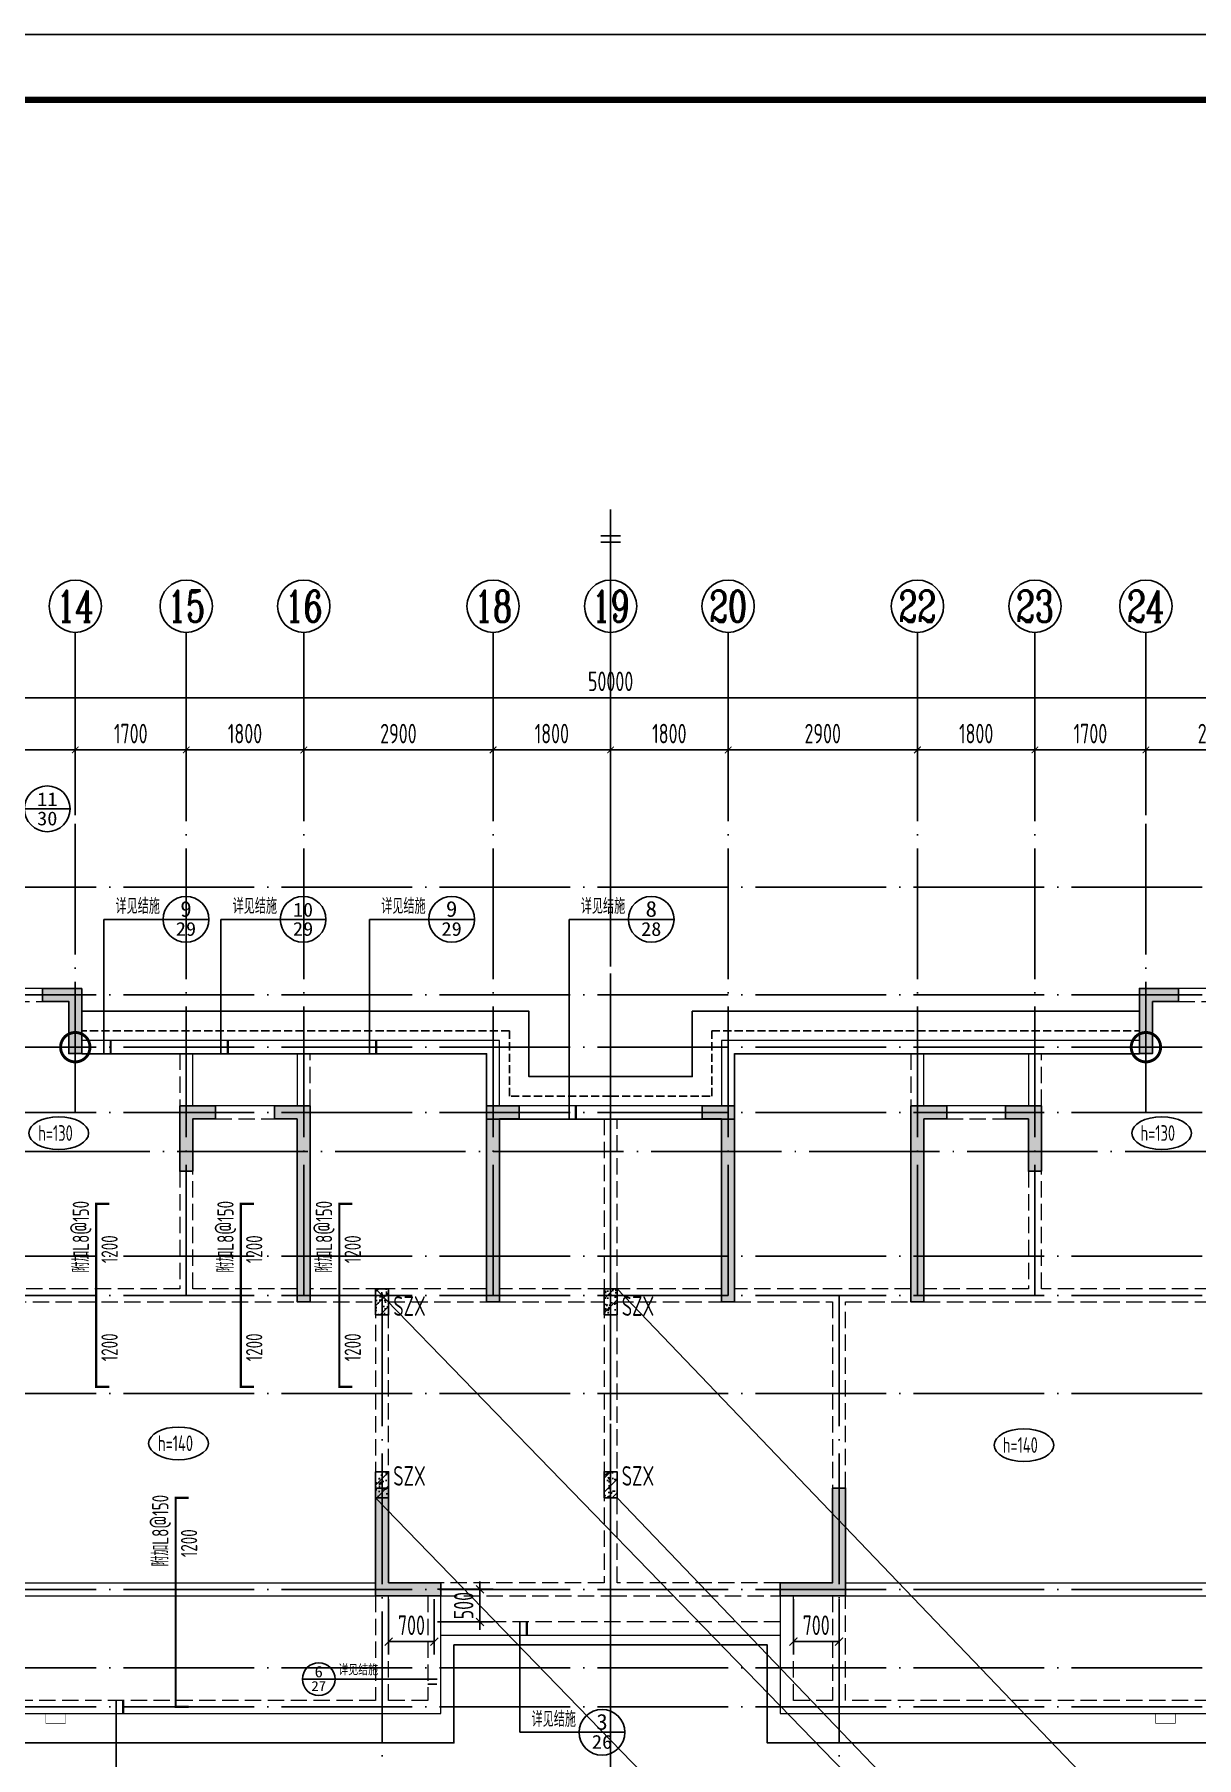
# Model space of a CAD drawing. Extents: x -461650 to 361314, y 245336 to 769729.
# Drawn here: x 4859 to 22660, y 364499 to 390877 of the extents above; entities that cross this region are included whole.
import ezdxf
from ezdxf.enums import TextEntityAlignment as Align

# ---------------------------------------------------------------- set-up
doc = ezdxf.new("R2010")
doc.units = 0
doc.header["$LTSCALE"] = 1000
for name, pattern in [('#P_--_20B1_001_t3$0$DASH', [0.35, 0.25, -0.1]), ('CENTER', [8, 5, -1, 1, -1]), ('D3轴线点划线', [18.5, 12, -3, 0.5, -3]), ('DASH', [0.35, 0.25, -0.1]), ('DOTE', [2.42, 2, -0.2, 0.02, -0.2])]:
    doc.linetypes.add(name, pattern=pattern)
doc.layers.get('0').update_dxf_attribs({"linetype": 'CONTINUOUS'})
doc.layers.get('DEFPOINTS').update_dxf_attribs({"linetype": 'CONTINUOUS'})
doc.layers.add('+公共字体', color=7, linetype='CONTINUOUS', lineweight=20)
for name, color, linetype in [('-TK', 7, 'CONTINUOUS'), ('A-AXIS', 1, 'CONTINUOUS'), ('A-DOTE', 10, 'DOTE'), ('AXIS_NUM', 7, 'CONTINUOUS'), ('C-DOTE', 8, 'D3轴线点划线'), ('DIM_IDEN', 67, 'CONTINUOUS'), ('HATCH', 8, 'CONTINUOUS'), ('PUB_TEXT', 2, 'CONTINUOUS'), ('ROOF', 183, 'CONTINUOUS'), ('S-B板标注', 3, 'CONTINUOUS'), ('S-B板配筋', 6, 'CONTINUOUS'), ('S-B板配筋号', 7, 'CONTINUOUS'), ('S-C承台编号', 6, 'CONTINUOUS'), ('S-L主梁线', 4, 'DASH'), ('S-Q墙填充', 252, 'CONTINUOUS'), ('S-Q墙实线', 6, 'CONTINUOUS'), ('S-Q墙标注', 3, 'CONTINUOUS'), ('S-Y一般标注', 3, 'CONTINUOUS'), ('S-Z柱实线', 6, 'CONTINUOUS'), ('S-Z柱编号', 6, 'CONTINUOUS'), ('THIN', 7, 'CONTINUOUS'), ('看线', 251, 'CONTINUOUS')]:
    doc.layers.add(name, color=color, linetype=linetype)
doc.styles.add('_TCH_AXIS', font='COMPLEX', dxfattribs={"bigfont": 'GBCBIG'})
doc.styles.add('_TCH_LABEL', font='simhei.ttf')
doc.styles.add('TSSD_Axis', font='complex.shx', dxfattribs={"width": 0.7, "bigfont": 'hztxt.shx'})
doc.styles.add('TSSD_DIMENSION', font='Tssdeng.shx', dxfattribs={"width": 0.7, "bigfont": 'tssdchn.shx'})
doc.styles.add('TSSD_REIN', font='tssdeng.shx', dxfattribs={"width": 0.7, "height": 300, "bigfont": 'tssdchn.shx'})
doc.styles.add('结构文字', font='zstxt.shx', dxfattribs={"width": 0.7, "bigfont": 'zshz.shx'})
doc.dimstyles.new('STRUCK', dxfattribs={"dimtxt": 400, "dimasz": 121, "dimexe": 200, "dimexo": 150, "dimgap": 115, "dimtad": 1, "dimdec": 0, "dimdsep": 46, "dimtxsty": '结构文字', "dimblk": 'ARCHTICK', "dimcen": 400, "dimclrd": 3, "dimclre": 3, "dimclrt": 7, "dimadec": 0, "dimazin": 0, "dimtfac": 1, "dimtdec": 0, "dimtix": 1, "dimtmove": 2, "dimatfit": 3, "dimldrblk": '_DIMX', "dimfxl": 0, "dimtolj": 1, "dimtzin": 0, "dimarcsym": 0})
doc.dimstyles.new('TSSD_100_100', dxfattribs={"dimtxt": 300, "dimasz": 100, "dimexe": 100, "dimexo": 250, "dimgap": 100, "dimtad": 1, "dimdec": 0, "dimzin": 0, "dimdsep": 46, "dimtxsty": 'TSSD_DIMENSION', "dimblk": 'ARCHTICK', "dimcen": 0, "dimdle": 100, "dimclrt": 7, "dimadec": 0, "dimazin": 0, "dimtfac": 1, "dimtdec": 0, "dimtix": 1, "dimtmove": 2, "dimatfit": 3, "dimldrblk": 'ARCHTICK', "dimfxl": 0, "dimtolj": 1, "dimtzin": 0, "dimarcsym": 0})
pattern_1 = [(50, (128918.47, 369544.94), (215.17805, -18.82564), [22.5, -247.5]), (355, (128918.47, 369544.94), (-41.6254, 225.65764), [18, -198]), (100.4514, (128936.4, 369543.38), (173.5528, 206.83186), [19.12206, -210.34263]), (46.1842, (128918.47, 369604.94), (320.1723, -49.6557), [33.75, -371.25]), (96.6356, (128945.15, 369600.8), (280.3988, 292.2354), [28.6831, -315.5139]), (351.1842, (128918.47, 369604.94), (280.3986, 292.2356), [27, -297]), (21, (128948.47, 369589.94), (179.07212, -120.78567), [22.5, -247.5]), (326, (128948.47, 369589.94), (72.9946, 217.545), [18, -198]), (71.4514, (128963.4, 369579.88), (252.0668, 96.75915), [19.12206, -210.34263]), (37.5, (128918.47, 369544.944), (3.647957, 99.868156), [0, -195.6, 0, -201, 0, -198.75]), (7.5, (128918.47, 369544.94), (78.92086, 118.32351), [0, -114.6, 0, -191.1, 0, -75.75]), (327.5, (128851.57, 369544.944), (160.14673, -6.76646), [0, -75, 0, -234, 0, -310.5]), (317.5, (128821.57, 369544.94), (174.95585, 30.0315), [0, -97.5, 0, -155.4, 0, -220.5]), (45, (128918.47, 369544.94), (-106.06602, 106.06602), [])]
pattern_2 = [(50, (128918.47, 369344.94), (215.17805, -18.82564), [22.5, -247.5]), (355, (128918.47, 369344.94), (-41.6254, 225.65764), [18, -198]), (100.4514, (128936.4, 369343.38), (173.5528, 206.83186), [19.12206, -210.34263]), (46.1842, (128918.47, 369404.94), (320.1723, -49.6557), [33.75, -371.25]), (96.6356, (128945.15, 369400.8), (280.3988, 292.2354), [28.6831, -315.5139]), (351.1842, (128918.47, 369404.94), (280.3986, 292.2356), [27, -297]), (21, (128948.47, 369389.94), (179.07212, -120.78567), [22.5, -247.5]), (326, (128948.47, 369389.94), (72.9946, 217.545), [18, -198]), (71.4514, (128963.4, 369379.88), (252.0668, 96.75915), [19.12206, -210.34263]), (37.5, (128918.47, 369344.944), (3.647957, 99.868156), [0, -195.6, 0, -201, 0, -198.75]), (7.5, (128918.47, 369344.94), (78.92086, 118.32351), [0, -114.6, 0, -191.1, 0, -75.75]), (327.5, (128851.57, 369344.944), (160.14673, -6.76646), [0, -75, 0, -234, 0, -310.5]), (317.5, (128821.57, 369344.94), (174.95585, 30.0315), [0, -97.5, 0, -155.4, 0, -220.5]), (45, (128918.47, 369344.94), (-106.06602, 106.06602), [])]

# ---------------------------------------------------------------- blocks, each defined once
blk = doc.blocks.new('A1')
blk.add_lwpolyline([(0, 59400), (0, 0), (84100, 0), (84100, 59400)], close=True)
at = {"const_width": 100}
blk.add_lwpolyline([(2500, 58400), (2500, 1000), (83100, 1000), (83100, 58400)], close=True, dxfattribs=at)
blk = doc.blocks.new('ts_axno')
at = {"color": 0, "linetype": 'ByBlock', "lineweight": -2}
blk.add_circle((0, 0), 0.5, dxfattribs=at)
at = {"color": 0, "linetype": 'ByBlock', "lineweight": -2, "style": 'TSSD_Axis', "width": 0.7}
blk.add_attdef('A', text='', height=0.6, dxfattribs=at).set_placement((0, 0), align=Align.MIDDLE_CENTER)
blk = doc.blocks.new('_ArchTick')
at = {"color": 0, "linetype": 'ByBlock', "const_width": 0.15}
blk.add_lwpolyline([(-0.5, -0.5), (0.5, 0.5)], dxfattribs=at)
blk = doc.blocks.new('*D296')
at = {"layer": 'DEFPOINTS', "color": 0}
for p in [(23100, 19250), (21400, 18250), (23100, 18250)]:
    blk.add_point(p, dxfattribs=at)
at = {"layer": 'S-Y一般标注', "color": 0, "lineweight": -2}
for p, q in [((21400, 18500), (21400, 19350)), ((23100, 18500), (23100, 19350)), ((21300, 19250), (23200, 19250))]:
    blk.add_line(p, q, dxfattribs=at)
at = {"layer": 'S-Y一般标注', "color": 0, "lineweight": -2, "xscale": 100, "yscale": 100, "zscale": 100, "rotation": 180}
blk.add_blockref('_ArchTick', (21400, 19250), dxfattribs=at)
at = {"layer": 'S-Y一般标注', "color": 0, "lineweight": -2, "xscale": 100, "yscale": 100, "zscale": 100}
blk.add_blockref('_ArchTick', (23100, 19250), dxfattribs=at)
at = {"layer": 'S-Y一般标注', "color": 7, "insert": (22250, 19500), "char_height": 300, "attachment_point": 5, "style": 'TSSD_DIMENSION'}
blk.add_mtext('\\A1;1700', dxfattribs=at)
blk = doc.blocks.new('*D297')
at = {"layer": 'DEFPOINTS', "color": 0}
for p in [(24900, 19250), (23100, 18250), (24900, 18250)]:
    blk.add_point(p, dxfattribs=at)
at = {"layer": 'S-Y一般标注', "color": 0, "lineweight": -2}
for p, q in [((23100, 18500), (23100, 19350)), ((24900, 18500), (24900, 19350)), ((23000, 19250), (25000, 19250))]:
    blk.add_line(p, q, dxfattribs=at)
at = {"layer": 'S-Y一般标注', "color": 0, "lineweight": -2, "xscale": 100, "yscale": 100, "zscale": 100, "rotation": 180}
blk.add_blockref('_ArchTick', (23100, 19250), dxfattribs=at)
at = {"layer": 'S-Y一般标注', "color": 0, "lineweight": -2, "xscale": 100, "yscale": 100, "zscale": 100}
blk.add_blockref('_ArchTick', (24900, 19250), dxfattribs=at)
at = {"layer": 'S-Y一般标注', "color": 7, "insert": (24000, 19500), "char_height": 300, "attachment_point": 5, "style": 'TSSD_DIMENSION'}
blk.add_mtext('\\A1;1800', dxfattribs=at)
blk = doc.blocks.new('*D298')
at = {"layer": 'DEFPOINTS', "color": 0}
for p in [(27800, 19250), (24900, 18250), (27800, 18250)]:
    blk.add_point(p, dxfattribs=at)
at = {"layer": 'S-Y一般标注', "color": 0, "lineweight": -2}
for p, q in [((24900, 18500), (24900, 19350)), ((27800, 18500), (27800, 19350)), ((24800, 19250), (27900, 19250))]:
    blk.add_line(p, q, dxfattribs=at)
at = {"layer": 'S-Y一般标注', "color": 0, "lineweight": -2, "xscale": 100, "yscale": 100, "zscale": 100, "rotation": 180}
blk.add_blockref('_ArchTick', (24900, 19250), dxfattribs=at)
at = {"layer": 'S-Y一般标注', "color": 0, "lineweight": -2, "xscale": 100, "yscale": 100, "zscale": 100}
blk.add_blockref('_ArchTick', (27800, 19250), dxfattribs=at)
at = {"layer": 'S-Y一般标注', "color": 7, "insert": (26350, 19500), "char_height": 300, "attachment_point": 5, "style": 'TSSD_DIMENSION'}
blk.add_mtext('\\A1;2900', dxfattribs=at)
blk = doc.blocks.new('*D299')
at = {"layer": 'DEFPOINTS', "color": 0}
for p in [(29600, 19250), (27800, 18250), (29600, 18250)]:
    blk.add_point(p, dxfattribs=at)
at = {"layer": 'S-Y一般标注', "color": 0, "lineweight": -2}
for p, q in [((27800, 18500), (27800, 19350)), ((29600, 18500), (29600, 19350)), ((27700, 19250), (29700, 19250))]:
    blk.add_line(p, q, dxfattribs=at)
at = {"layer": 'S-Y一般标注', "color": 0, "lineweight": -2, "xscale": 100, "yscale": 100, "zscale": 100, "rotation": 180}
blk.add_blockref('_ArchTick', (27800, 19250), dxfattribs=at)
at = {"layer": 'S-Y一般标注', "color": 0, "lineweight": -2, "xscale": 100, "yscale": 100, "zscale": 100}
blk.add_blockref('_ArchTick', (29600, 19250), dxfattribs=at)
at = {"layer": 'S-Y一般标注', "color": 7, "insert": (28700, 19500), "char_height": 300, "attachment_point": 5, "style": 'TSSD_DIMENSION'}
blk.add_mtext('\\A1;1800', dxfattribs=at)
blk = doc.blocks.new('*D300')
at = {"layer": 'DEFPOINTS', "color": 0}
for p in [(31400, 19250), (29600, 18250), (31400, 18250)]:
    blk.add_point(p, dxfattribs=at)
at = {"layer": 'S-Y一般标注', "color": 0, "lineweight": -2}
for p, q in [((29600, 18500), (29600, 19350)), ((31400, 18500), (31400, 19350)), ((29500, 19250), (31500, 19250))]:
    blk.add_line(p, q, dxfattribs=at)
at = {"layer": 'S-Y一般标注', "color": 0, "lineweight": -2, "xscale": 100, "yscale": 100, "zscale": 100, "rotation": 180}
blk.add_blockref('_ArchTick', (29600, 19250), dxfattribs=at)
at = {"layer": 'S-Y一般标注', "color": 0, "lineweight": -2, "xscale": 100, "yscale": 100, "zscale": 100}
blk.add_blockref('_ArchTick', (31400, 19250), dxfattribs=at)
at = {"layer": 'S-Y一般标注', "color": 7, "insert": (30500, 19500), "char_height": 300, "attachment_point": 5, "style": 'TSSD_DIMENSION'}
blk.add_mtext('\\A1;1800', dxfattribs=at)
blk = doc.blocks.new('*D301')
at = {"layer": 'DEFPOINTS', "color": 0}
for p in [(34300, 19250), (31400, 18250), (34300, 18250)]:
    blk.add_point(p, dxfattribs=at)
at = {"layer": 'S-Y一般标注', "color": 0, "lineweight": -2}
for p, q in [((31400, 18500), (31400, 19350)), ((34300, 18500), (34300, 19350)), ((31300, 19250), (34400, 19250))]:
    blk.add_line(p, q, dxfattribs=at)
at = {"layer": 'S-Y一般标注', "color": 0, "lineweight": -2, "xscale": 100, "yscale": 100, "zscale": 100, "rotation": 180}
blk.add_blockref('_ArchTick', (31400, 19250), dxfattribs=at)
at = {"layer": 'S-Y一般标注', "color": 0, "lineweight": -2, "xscale": 100, "yscale": 100, "zscale": 100}
blk.add_blockref('_ArchTick', (34300, 19250), dxfattribs=at)
at = {"layer": 'S-Y一般标注', "color": 7, "insert": (32850, 19500), "char_height": 300, "attachment_point": 5, "style": 'TSSD_DIMENSION'}
blk.add_mtext('\\A1;2900', dxfattribs=at)
blk = doc.blocks.new('*D302')
at = {"layer": 'DEFPOINTS', "color": 0}
for p in [(36100, 19250), (34300, 18250), (36100, 18250)]:
    blk.add_point(p, dxfattribs=at)
at = {"layer": 'S-Y一般标注', "color": 0, "lineweight": -2}
for p, q in [((34300, 18500), (34300, 19350)), ((36100, 18500), (36100, 19350)), ((34200, 19250), (36200, 19250))]:
    blk.add_line(p, q, dxfattribs=at)
at = {"layer": 'S-Y一般标注', "color": 0, "lineweight": -2, "xscale": 100, "yscale": 100, "zscale": 100, "rotation": 180}
blk.add_blockref('_ArchTick', (34300, 19250), dxfattribs=at)
at = {"layer": 'S-Y一般标注', "color": 0, "lineweight": -2, "xscale": 100, "yscale": 100, "zscale": 100}
blk.add_blockref('_ArchTick', (36100, 19250), dxfattribs=at)
at = {"layer": 'S-Y一般标注', "color": 7, "insert": (35200, 19500), "char_height": 300, "attachment_point": 5, "style": 'TSSD_DIMENSION'}
blk.add_mtext('\\A1;1800', dxfattribs=at)
blk = doc.blocks.new('*D303')
at = {"layer": 'DEFPOINTS', "color": 0}
for p in [(37800, 19250), (36100, 18250), (37800, 18250)]:
    blk.add_point(p, dxfattribs=at)
at = {"layer": 'S-Y一般标注', "color": 0, "lineweight": -2}
for p, q in [((36100, 18500), (36100, 19350)), ((37800, 18500), (37800, 19350)), ((36000, 19250), (37900, 19250))]:
    blk.add_line(p, q, dxfattribs=at)
at = {"layer": 'S-Y一般标注', "color": 0, "lineweight": -2, "xscale": 100, "yscale": 100, "zscale": 100, "rotation": 180}
blk.add_blockref('_ArchTick', (36100, 19250), dxfattribs=at)
at = {"layer": 'S-Y一般标注', "color": 0, "lineweight": -2, "xscale": 100, "yscale": 100, "zscale": 100}
blk.add_blockref('_ArchTick', (37800, 19250), dxfattribs=at)
at = {"layer": 'S-Y一般标注', "color": 7, "insert": (36950, 19500), "char_height": 300, "attachment_point": 5, "style": 'TSSD_DIMENSION'}
blk.add_mtext('\\A1;1700', dxfattribs=at)
blk = doc.blocks.new('*D311')
at = {"layer": 'DEFPOINTS', "color": 0}
for p in [(54600, 20050), (4600, 18250), (54600, 18250)]:
    blk.add_point(p, dxfattribs=at)
at = {"layer": 'S-Y一般标注', "color": 0, "lineweight": -2}
for p, q in [((4500, 20050), (54700, 20050)), ((4600, 18500), (4600, 20150)), ((54600, 18500), (54600, 20150))]:
    blk.add_line(p, q, dxfattribs=at)
at = {"layer": 'S-Y一般标注', "color": 0, "lineweight": -2, "xscale": 100, "yscale": 100, "zscale": 100, "rotation": 180}
blk.add_blockref('_ArchTick', (4600, 20050), dxfattribs=at)
at = {"layer": 'S-Y一般标注', "color": 0, "lineweight": -2, "xscale": 100, "yscale": 100, "zscale": 100}
blk.add_blockref('_ArchTick', (54600, 20050), dxfattribs=at)
at = {"layer": 'S-Y一般标注', "color": 7, "insert": (29600, 20300), "char_height": 300, "attachment_point": 5, "style": 'TSSD_DIMENSION'}
blk.add_mtext('\\A1;50000', dxfattribs=at)
blk = doc.blocks.new('*D323')
at = {"layer": 'DEFPOINTS', "color": 0}
for p in [(21400, 19250), (19300, 18250), (21400, 18250)]:
    blk.add_point(p, dxfattribs=at)
at = {"layer": 'S-Y一般标注', "color": 0, "lineweight": -2}
for p, q in [((19300, 18500), (19300, 19350)), ((21400, 18500), (21400, 19350)), ((19200, 19250), (21500, 19250))]:
    blk.add_line(p, q, dxfattribs=at)
at = {"layer": 'S-Y一般标注', "color": 0, "lineweight": -2, "xscale": 100, "yscale": 100, "zscale": 100, "rotation": 180}
blk.add_blockref('_ArchTick', (19300, 19250), dxfattribs=at)
at = {"layer": 'S-Y一般标注', "color": 0, "lineweight": -2, "xscale": 100, "yscale": 100, "zscale": 100}
blk.add_blockref('_ArchTick', (21400, 19250), dxfattribs=at)
at = {"layer": 'S-Y一般标注', "color": 7, "insert": (20350, 19500), "char_height": 300, "attachment_point": 5, "style": 'TSSD_DIMENSION'}
blk.add_mtext('\\A1;2100', dxfattribs=at)
blk = doc.blocks.new('*D324')
at = {"layer": 'DEFPOINTS', "color": 0}
for p in [(39900, 19250), (37800, 18250), (39900, 18250)]:
    blk.add_point(p, dxfattribs=at)
at = {"layer": 'S-Y一般标注', "color": 0, "lineweight": -2}
for p, q in [((37800, 18500), (37800, 19350)), ((39900, 18500), (39900, 19350)), ((37700, 19250), (40000, 19250))]:
    blk.add_line(p, q, dxfattribs=at)
at = {"layer": 'S-Y一般标注', "color": 0, "lineweight": -2, "xscale": 100, "yscale": 100, "zscale": 100, "rotation": 180}
blk.add_blockref('_ArchTick', (37800, 19250), dxfattribs=at)
at = {"layer": 'S-Y一般标注', "color": 0, "lineweight": -2, "xscale": 100, "yscale": 100, "zscale": 100}
blk.add_blockref('_ArchTick', (39900, 19250), dxfattribs=at)
at = {"layer": 'S-Y一般标注', "color": 7, "insert": (38850, 19500), "char_height": 300, "attachment_point": 5, "style": 'TSSD_DIMENSION'}
blk.add_mtext('\\A1;2100', dxfattribs=at)
blk = doc.blocks.new('20210729.21383035')
at = {"color": 30, "const_width": 8}
for points in [[(17350, 450), (17350, 300), (17050, 300), (17050, 450)], [(34050, 450), (34050, 300), (34350, 300), (34350, 450)]]:
    blk.add_lwpolyline(points, dxfattribs=at)
at = {"layer": 'ROOF', "ltscale": 0.8}
for points in [[(25700, 10200), (24450, 10200), (24450, 11200), (17600, 11200)], [(25700, 10200), (26950, 10200), (26950, 11200), (33800, 11200)], [(25700, 9550), (23800, 9550), (23800, 10550), (17600, 10550)], [(25700, 9550), (27600, 9550), (27600, 10550), (33800, 10550)]]:
    blk.add_lwpolyline(points, dxfattribs=at)
at = {"layer": '看线', "color": 202, "linetype": '#P_--_20B1_001_t3$0$DASH', "ltscale": 0.5}
for points in [[(25700, 9900), (24150, 9900), (24150, 10900), (17600, 10900)], [(25700, 9900), (27250, 9900), (27250, 10900), (33800, 10900)]]:
    blk.add_lwpolyline(points, dxfattribs=at)
at = {"layer": '看线', "color": 201}
for points in [[(3100, 1200), (3100, 0), (23300, 0), (23300, 1500), (25700, 1500)], [(48300, 1200), (48300, 0), (28100, 0), (28100, 1500), (25700, 1500)]]:
    blk.add_lwpolyline(points, dxfattribs=at)
blk = doc.blocks.new('20210803.22403995')
at = {"layer": '+公共字体', "color": 2, "const_width": 45}
for points in [[(-847438, -168387, 1), (-847438, -167937, 1), (-847438, -168387, -1)], [(-831038, -168387, 1), (-831038, -167937, 1), (-831038, -168387, -1)]]:
    blk.add_lwpolyline(points, format="xyb", dxfattribs=at)
blk = doc.blocks.new('20210808.03393248')
at = {"layer": 'S-Q墙填充'}
h = blk.add_hatch(color=252, dxfattribs=at)
h.dxf.hatch_style = 1
h.paths.add_polyline_path([(90960, -93620), (90361, -93620), (90361, -93820), (90760, -93820), (90760, -94620), (90960, -94620)])
h = blk.add_hatch(color=252, dxfattribs=at)
h.dxf.hatch_style = 1
h.paths.add_polyline_path([(107360, -93820), (107760, -93820), (107760, -93620), (107160, -93620), (107160, -94620), (107360, -94620)])
h = blk.add_hatch(color=252, dxfattribs=at)
h.dxf.hatch_style = 1
h.paths.add_polyline_path([(92460, -95420), (92460, -96420), (92660, -96420), (92660, -95620), (93010, -95620), (93010, -95420)])
h = blk.add_hatch(color=252, dxfattribs=at)
h.dxf.hatch_style = 1
h.paths.add_polyline_path([(94260, -95620), (94260, -98420), (94460, -98420), (94460, -95420), (93910, -95420), (93910, -95620)])
h = blk.add_hatch(color=252, dxfattribs=at)
h.dxf.hatch_style = 1
h.paths.add_polyline_path([(97160, -95420), (97160, -98420), (97360, -98420), (97360, -95620), (97660, -95620), (97660, -95420)])
h = blk.add_hatch(color=252, dxfattribs=at)
h.dxf.hatch_style = 1
h.paths.add_polyline_path([(100760, -95620), (100760, -98420), (100960, -98420), (100960, -95420), (100461, -95420), (100461, -95620)])
h = blk.add_hatch(color=252, dxfattribs=at)
h.dxf.hatch_style = 1
h.paths.add_polyline_path([(103660, -95420), (103660, -98420), (103860, -98420), (103860, -95620), (104210, -95620), (104210, -95420)])
h = blk.add_hatch(color=252, dxfattribs=at)
h.dxf.hatch_style = 1
h.paths.add_polyline_path([(105111, -95620), (105460, -95620), (105460, -96420), (105660, -96420), (105660, -95420), (105111, -95420)])
h = blk.add_hatch(color=252, dxfattribs=at)
h.dxf.hatch_style = 1
h.paths.add_polyline_path([(95460, -102920), (96360, -102920), (96460, -102920), (96460, -102720), (96360, -102720), (95660, -102720), (95660, -101270), (95460, -101270)])
h = blk.add_hatch(color=252, dxfattribs=at)
h.dxf.hatch_style = 1
h.paths.add_polyline_path([(101760, -102720), (101660, -102720), (101660, -102920), (101760, -102920), (102660, -102920), (102660, -101270), (102460, -101270), (102460, -102720)])
at = {"layer": 'S-L主梁线', "linetype": 'ByBlock', "lineweight": 18}
for p, q in [((90361, -93620), (88860, -93620)), ((109261, -93620), (107760, -93620)), ((92560, -94420), (90960, -94420)), ((94360, -94420), (92560, -94420)), ((97360, -94420), (94360, -94420)), ((97360, -95420), (97360, -94420)), ((100760, -94420), (100760, -95420)), ((103760, -94420), (100760, -94420)), ((105560, -94420), (103760, -94420)), ((107160, -94420), (105560, -94420)), ((92660, -94620), (94260, -94620)), ((92660, -95420), (92660, -94620)), ((94260, -94620), (94260, -95420)), ((103860, -94620), (105460, -94620)), ((103860, -95420), (103860, -94620)), ((105460, -94620), (105460, -95420)), ((93910, -95420), (93010, -95420)), ((99060, -95420), (97660, -95420)), ((100461, -95420), (99060, -95420)), ((105111, -95420), (104210, -95420)), ((89860, -102720), (95460, -102720)), ((102660, -102720), (108260, -102720)), ((89860, -102920), (95460, -102920)), ((96460, -104720), (96460, -102920)), ((101660, -102920), (101660, -104720)), ((102660, -102920), (108260, -102920)), ((96460, -103520), (101660, -103520)), ((77560, -104720), (95560, -104720)), ((95560, -104720), (96460, -104720)), ((101660, -104720), (102560, -104720)), ((102560, -104720), (120560, -104720))]:
    blk.add_line(p, q, dxfattribs=at)
at = {"layer": 'S-L主梁线', "linetype": 'DASH', "lineweight": 18}
for p, q in [((88860, -93820), (90361, -93820)), ((107760, -93820), (109361, -93820)), ((90960, -94620), (92460, -94620)), ((92460, -94620), (92460, -95420)), ((94460, -94620), (97160, -94620)), ((94460, -95420), (94460, -94620)), ((97160, -94620), (97160, -95420)), ((100960, -94620), (103660, -94620)), ((100960, -95420), (100960, -94620)), ((103660, -94620), (103660, -95420)), ((105660, -94620), (107160, -94620)), ((105660, -95420), (105660, -94620)), ((93010, -95620), (93910, -95620)), ((97660, -95620), (98960, -95620)), ((98960, -95620), (98960, -98220)), ((99160, -95620), (100461, -95620)), ((99160, -98220), (99160, -95620)), ((104210, -95620), (105111, -95620)), ((92460, -96420), (92460, -98220)), ((92660, -98220), (92660, -96420)), ((105460, -96420), (105460, -98220)), ((105660, -98220), (105660, -96420)), ((92460, -98220), (89860, -98220)), ((94260, -98220), (92660, -98220)), ((95560, -98220), (94460, -98220)), ((97160, -98220), (95560, -98220)), ((98960, -98220), (97360, -98220)), ((100760, -98220), (99160, -98220)), ((102560, -98220), (100960, -98220)), ((103660, -98220), (102560, -98220)), ((105460, -98220), (103860, -98220)), ((108260, -98220), (105660, -98220)), ((89860, -98420), (92560, -98420)), ((92560, -98420), (94260, -98420)), ((94460, -98420), (95460, -98420)), ((95460, -98420), (95460, -101270)), ((95660, -98420), (97160, -98420)), ((95660, -101270), (95660, -98420)), ((97360, -98420), (98960, -98420)), ((98960, -98420), (98960, -102720)), ((99160, -102720), (99160, -98420)), ((99160, -98420), (100760, -98420)), ((100960, -98420), (102460, -98420)), ((102460, -98420), (102460, -101270)), ((102660, -98420), (103660, -98420)), ((102660, -101270), (102660, -98420)), ((103860, -98420), (105560, -98420)), ((105560, -98420), (108260, -98420)), ((98960, -102720), (96460, -102720)), ((101660, -102720), (99160, -102720)), ((95460, -102920), (95460, -104520)), ((95660, -104520), (95660, -102920)), ((96260, -102920), (96260, -104520)), ((96460, -102920), (99060, -102920)), ((99060, -102920), (101660, -102920)), ((101860, -104520), (101860, -102920)), ((102460, -102920), (102460, -104520)), ((102660, -104520), (102660, -102920)), ((101660, -103320), (96460, -103320)), ((95460, -104520), (89860, -104520)), ((96260, -104520), (95660, -104520)), ((102460, -104520), (101860, -104520)), ((108260, -104520), (102660, -104520))]:
    blk.add_line(p, q, dxfattribs=at)
at = {"layer": 'S-Q墙实线'}
for points in [[(90960, -93620), (90361, -93620), (90361, -93820), (90760, -93820), (90760, -94620), (90960, -94620)], [(107360, -93820), (107760, -93820), (107760, -93620), (107160, -93620), (107160, -94620), (107360, -94620)], [(92460, -95420), (92460, -96420), (92660, -96420), (92660, -95620), (93010, -95620), (93010, -95420)], [(94260, -95620), (94260, -98420), (94460, -98420), (94460, -95420), (93910, -95420), (93910, -95620)], [(97160, -95420), (97160, -98420), (97360, -98420), (97360, -95620), (97660, -95620), (97660, -95420)], [(100760, -95620), (100760, -98420), (100960, -98420), (100960, -95420), (100461, -95420), (100461, -95620)], [(103660, -95420), (103660, -98420), (103860, -98420), (103860, -95620), (104210, -95620), (104210, -95420)], [(105111, -95620), (105460, -95620), (105460, -96420), (105660, -96420), (105660, -95420), (105111, -95420)], [(95460, -102920), (96360, -102920), (96460, -102920), (96460, -102720), (96360, -102720), (95660, -102720), (95660, -101270), (95460, -101270)], [(101760, -102720), (101660, -102720), (101660, -102920), (101760, -102920), (102660, -102920), (102660, -101270), (102460, -101270), (102460, -102720)]]:
    blk.add_lwpolyline(points, close=True, dxfattribs=at)
blk = doc.blocks.new('*D436')
at = {"layer": 'DEFPOINTS', "color": 0}
for p in [(-186959, 202189), (-186259, 202189), (-186959, 201389)]:
    blk.add_point(p, dxfattribs=at)
at = {"layer": 'S-Q墙标注', "color": 3, "lineweight": -2}
for p, q in [((-186959, 202039), (-186959, 201189)), ((-186259, 202039), (-186259, 201189)), ((-186259, 201389), (-186959, 201389))]:
    blk.add_line(p, q, dxfattribs=at)
at = {"layer": 'S-Q墙标注', "color": 3, "lineweight": -2, "xscale": 121, "yscale": 121, "zscale": 121, "rotation": 180}
blk.add_blockref('_ArchTick', (-186959, 201389), dxfattribs=at)
at = {"layer": 'S-Q墙标注', "color": 3, "lineweight": -2, "xscale": 121, "yscale": 121, "zscale": 121}
blk.add_blockref('_ArchTick', (-186259, 201389), dxfattribs=at)
at = {"layer": 'S-Q墙标注', "color": 7, "insert": (-186609, 201639), "char_height": 300, "attachment_point": 5, "style": 'TSSD_REIN'}
blk.add_mtext('\\A1;700', dxfattribs=at)
blk = doc.blocks.new('_DIMX')
blk.add_line((-150, 0), (150, 0))
at = {"const_width": 50}
blk.add_lwpolyline([(-70, -70), (70, 70)], dxfattribs=at)
blk = doc.blocks.new('*D441')
at = {"layer": 'DEFPOINTS', "color": 0}
for p in [(-193159, 202189), (-192459, 202189), (-193159, 201389)]:
    blk.add_point(p, dxfattribs=at)
at = {"layer": 'S-Q墙标注', "color": 3, "lineweight": -2}
for p, q in [((-193159, 202039), (-193159, 201189)), ((-192459, 202039), (-192459, 201189)), ((-192459, 201389), (-193159, 201389))]:
    blk.add_line(p, q, dxfattribs=at)
at = {"layer": 'S-Q墙标注', "color": 3, "lineweight": -2, "xscale": 121, "yscale": 121, "zscale": 121, "rotation": 180}
blk.add_blockref('_ArchTick', (-193159, 201389), dxfattribs=at)
at = {"layer": 'S-Q墙标注', "color": 3, "lineweight": -2, "xscale": 121, "yscale": 121, "zscale": 121}
blk.add_blockref('_ArchTick', (-192459, 201389), dxfattribs=at)
at = {"layer": 'S-Q墙标注', "color": 7, "insert": (-192809, 201639), "char_height": 300, "attachment_point": 5, "style": 'TSSD_REIN'}
blk.add_mtext('\\A1;700', dxfattribs=at)
blk = doc.blocks.new('*D444')
at = {"layer": 'DEFPOINTS', "color": 0}
for p in [(-192559, 202189), (-191759, 202189), (-192559, 201689)]:
    blk.add_point(p, dxfattribs=at)
at = {"layer": 'S-Q墙标注', "color": 3, "lineweight": -2}
for p, q in [((-192409, 202189), (-191559, 202189)), ((-191759, 202189), (-191759, 202310)), ((-191759, 201689), (-191759, 202189)), ((-192409, 201689), (-191559, 201689)), ((-191759, 201689), (-191759, 201568))]:
    blk.add_line(p, q, dxfattribs=at)
at = {"layer": 'S-Q墙标注', "color": 3, "lineweight": -2, "xscale": 121, "yscale": 121, "zscale": 121}
for p, rotation in [((-191759, 202189), 270), ((-191759, 201689), 90)]:
    blk.add_blockref('_ArchTick', p, dxfattribs=dict(at, rotation=rotation))
at = {"layer": 'S-Q墙标注', "color": 7, "insert": (-192009, 201939), "char_height": 300, "attachment_point": 5, "rotation": 90, "style": 'TSSD_REIN'}
blk.add_mtext('\\A1;500', dxfattribs=at)
blk = doc.blocks.new('20210810.07335079')
at = {"layer": 'DIM_IDEN'}
for p, q in [((19037, 16253), (18337, 16253)), ((19553, 14561), (20462, 14561)), ((19553, 12505), (19553, 14561)), ((21162, 14561), (20462, 14561)), ((21347, 14561), (22256, 14561)), ((21347, 12505), (21347, 14561)), ((22956, 14561), (22256, 14561)), ((23622, 14561), (24531, 14561)), ((23622, 12505), (23622, 14561)), ((25231, 14561), (24531, 14561)), ((26680, 14561), (27589, 14561)), ((26680, 11505), (26680, 14561)), ((28289, 14561), (27589, 14561)), ((25926, 3805), (25926, 2116)), ((23096, 2930), (22596, 2930)), ((24212, 2930), (23096, 2930)), ((24659, 2930), (24212, 2930)), ((19743, 2605), (19743, 1270)), ((25926, 2116), (26835, 2116)), ((27535, 2116), (26835, 2116))]:
    blk.add_line(p, q, dxfattribs=at)
for points, const_width in [([(19658, 12505), (19658, 12705)], 35), ([(21452, 12505), (21452, 12705)], 35), ([(23727, 12505), (23727, 12705)], 35), ([(26785, 11505), (26785, 11705)], 35), ([(26031, 3805), (26031, 3605)], 35), ([(24659, 2855), (24516, 2855)], 25), ([(19848, 2605), (19848, 2405)], 35)]:
    blk.add_lwpolyline(points, dxfattribs=dict(at, const_width=const_width))
for centre, radius in [((18687, 16253), 350), ((20812, 14561), 350), ((22606, 14561), 350), ((24881, 14561), 350), ((27939, 14561), 350), ((22846, 2930), 250), ((27185, 2116), 350)]:
    blk.add_circle(centre, radius, dxfattribs=at)
at = {"layer": 'PUB_TEXT', "style": '_TCH_LABEL'}
for s, height, width, p, p2 in [('11', 210.8, 1.034884, (18530, 16294), (18844, 16294)), ('30', 212, 1.017143, (18532, 16000), (18842, 16000)), ('9', 242, 1.011364, (20724, 14600), (20900, 14600)), ('10', 213.8, 0.988889, (22454, 14602), (22758, 14602)), ('9', 242, 1.011364, (24793, 14600), (24969, 14600)), ('8', 242, 1.017143, (27851, 14600), (28027, 14600)), ('29', 211.6, 1.022989, (20656, 14309), (20967, 14309)), ('29', 211.6, 1.022989, (22450, 14309), (22761, 14309)), ('29', 211.6, 1.022989, (24725, 14309), (25037, 14309)), ('28', 212.3, 1.011364, (27785, 14308), (28093, 14308)), ('6', 173, 1.011364, (22783, 2958), (22908, 2958)), ('27', 151.1, 1.022989, (22734, 2750), (22957, 2750)), ('3', 242, 1.00565, (27098, 2155), (27272, 2155)), ('26', 211.6, 1.022989, (27029, 1864), (27341, 1864))]:
    blk.add_text(s, height=height, dxfattribs=dict(at, width=width)).set_placement(p, p2, align=Align.FIT)
at = {"layer": 'PUB_TEXT', "style": '_TCH_AXIS'}
for height, p in [(236.3, (19732, 14645)), (236.3, (21526, 14645)), (236.3, (23802, 14645)), (236.3, (26859, 14645)), (168.8, (23146, 2989)), (236.3, (26105, 2199))]:
    blk.add_text('详见结施', height=height, dxfattribs=at).set_placement(p)
blk = doc.blocks.new('20210726.16395156')
at = {"layer": 'A-AXIS'}
for p, q in [((21400, 18249.9), (21400, 21049.9)), ((23100, 18249.9), (23100, 21049.9)), ((24900, 18249.9), (24900, 21049.9)), ((27800, 18249.9), (27800, 21049.9)), ((29600, 18249.9), (29600, 21049.9)), ((31400, 18249.9), (31400, 21049.9)), ((34300, 18249.9), (34300, 21049.9)), ((36100, 18249.9), (36100, 21049.9)), ((37800, 18249.9), (37800, 21049.9))]:
    blk.add_line(p, q, dxfattribs=at)
at = {"layer": 'A-DOTE'}
for p, q in [((21400, 13700), (21400, 18249.9)), ((23100, 10900), (23100, 18249.9)), ((24900, 10900), (24900, 18249.9)), ((27800, 10900), (27800, 18249.9)), ((29600, 18249.9), (29600, 3600)), ((31400, 10900), (31400, 18249.9)), ((34300, 10900), (34300, 18249.9)), ((36100, 10900), (36100, 18249.9)), ((37800, 13700), (37800, 18249.9)), ((55600, 17150), (3600, 17150)), ((55600, 15500), (3600, 15500)), ((55600, 14700), (3600, 14700)), ((55600, 13700), (3600, 13700)), ((3600, 13100.3), (55600, 13100.3)), ((55600, 11500), (3600, 11500)), ((55600, 10900), (3600, 10900)), ((26100, 10900), (26100, 3600)), ((33100, 10900), (33100, 3600)), ((55600, 9400), (3600, 9400)), ((55600, 6400), (3600, 6400)), ((55600, 5200), (3600, 5200)), ((55600, 4600), (3600, 4600))]:
    blk.add_line(p, q, dxfattribs=at)
at = {"layer": 'A-AXIS'}
ref = blk.add_blockref('ts_axno', (21400, 21449.9), dxfattribs=dict(at, xscale=800, yscale=800, zscale=800))
ref.add_attrib('8', '14', dxfattribs={"layer": 'AXIS_NUM', "height": 480, "style": 'TSSD_Axis', "width": 0.7}).set_placement((21400, 21449.9), align=Align.MIDDLE_CENTER)
ref = blk.add_blockref('ts_axno', (23100, 21449.9), dxfattribs=dict(at, xscale=800, yscale=800, zscale=800))
ref.add_attrib('9', '15', dxfattribs={"layer": 'AXIS_NUM', "height": 480, "style": 'TSSD_Axis', "width": 0.7}).set_placement((23100, 21449.9), align=Align.MIDDLE_CENTER)
ref = blk.add_blockref('ts_axno', (24900, 21449.9), dxfattribs=dict(at, xscale=800, yscale=800, zscale=800))
ref.add_attrib('10', '16', dxfattribs={"layer": 'AXIS_NUM', "height": 480, "style": 'TSSD_Axis', "width": 0.7}).set_placement((24900, 21449.9), align=Align.MIDDLE_CENTER)
ref = blk.add_blockref('ts_axno', (27800, 21449.9), dxfattribs=dict(at, xscale=800, yscale=800, zscale=800))
ref.add_attrib('11', '18', dxfattribs={"layer": 'AXIS_NUM', "height": 480, "style": 'TSSD_Axis', "width": 0.7}).set_placement((27800, 21449.9), align=Align.MIDDLE_CENTER)
ref = blk.add_blockref('ts_axno', (29600, 21449.9), dxfattribs=dict(at, xscale=800, yscale=800, zscale=800))
ref.add_attrib('12', '19', dxfattribs={"layer": 'AXIS_NUM', "height": 480, "style": 'TSSD_Axis', "width": 0.7}).set_placement((29600, 21449.9), align=Align.MIDDLE_CENTER)
ref = blk.add_blockref('ts_axno', (31400, 21449.9), dxfattribs=dict(at, xscale=800, yscale=800, zscale=800))
ref.add_attrib('13', '20', dxfattribs={"layer": 'AXIS_NUM', "height": 480, "style": 'TSSD_Axis', "width": 0.7}).set_placement((31400, 21449.9), align=Align.MIDDLE_CENTER)
ref = blk.add_blockref('ts_axno', (34300, 21449.9), dxfattribs=dict(at, xscale=800, yscale=800, zscale=800))
ref.add_attrib('14', '22', dxfattribs={"layer": 'AXIS_NUM', "height": 480, "style": 'TSSD_Axis', "width": 0.7}).set_placement((34300, 21449.9), align=Align.MIDDLE_CENTER)
ref = blk.add_blockref('ts_axno', (36100, 21449.9), dxfattribs=dict(at, xscale=800, yscale=800, zscale=800))
ref.add_attrib('15', '23', dxfattribs={"layer": 'AXIS_NUM', "height": 480, "style": 'TSSD_Axis', "width": 0.7}).set_placement((36100, 21449.9), align=Align.MIDDLE_CENTER)
ref = blk.add_blockref('ts_axno', (37800, 21449.9), dxfattribs=dict(at, xscale=800, yscale=800, zscale=800))
ref.add_attrib('16', '24', dxfattribs={"layer": 'AXIS_NUM', "height": 480, "style": 'TSSD_Axis', "width": 0.7}).set_placement((37800, 21449.9), align=Align.MIDDLE_CENTER)
at = {"layer": 'S-Y一般标注'}
for base, p1, p2, picture, middle in [((54600, 20049.9), (4600, 18249.9), (54600, 18249.9), '*D311', (29600, 20299.9)), ((21400, 19249.9), (19300, 18249.9), (21400, 18249.9), '*D323', (20350, 19499.9)), ((23100, 19249.9), (21400, 18249.9), (23100, 18249.9), '*D296', (22250, 19499.9)), ((24900, 19249.9), (23100, 18249.9), (24900, 18249.9), '*D297', (24000, 19499.9)), ((27800, 19249.9), (24900, 18249.9), (27800, 18249.9), '*D298', (26350, 19499.9)), ((29600, 19249.9), (27800, 18249.9), (29600, 18249.9), '*D299', (28700, 19499.9)), ((31400, 19249.9), (29600, 18249.9), (31400, 18249.9), '*D300', (30500, 19499.9)), ((34300, 19249.9), (31400, 18249.9), (34300, 18249.9), '*D301', (32850, 19499.9)), ((36100, 19249.9), (34300, 18249.9), (36100, 18249.9), '*D302', (35200, 19499.9)), ((37800, 19249.9), (36100, 18249.9), (37800, 18249.9), '*D303', (36950, 19499.9)), ((39900, 19249.9), (37800, 18249.9), (39900, 18249.9), '*D324', (38850, 19499.9))]:
    dim = blk.add_linear_dim(base=base, p1=p1, p2=p2, dimstyle='TSSD_100_100', dxfattribs=at)
    dim.commit()
    dim.dimension.update_dxf_attribs({"geometry": picture, "text_midpoint": middle})
blk = doc.blocks.new('20210810.19131159')
at = {"layer": 'S-Q墙标注'}
for base, p1, p2, angle, picture, middle in [((110707.3, 55273.8), (109907.3, 54773.8), (109907.3, 55273.8), 90, '*D444', (110457.3, 55023.8)), ((109307.3, 54473.7), (110007.3, 55273.7), (109307.3, 55273.7), 180, '*D441', (109657.3, 54723.7)), ((115507.3, 54473.8), (116207.3, 55273.8), (115507.3, 55273.8), 180, '*D436', (115857.3, 54723.8))]:
    dim = blk.add_linear_dim(base=base, p1=p1, p2=p2, angle=angle, dimstyle='STRUCK', override={"dimtxt": 300, "dimgap": 100, "dimtxsty": 'TSSD_REIN'}, dxfattribs=at)
    dim.commit()
    dim.dimension.update_dxf_attribs({"geometry": picture, "text_midpoint": middle, "insert": (302465.9, -146915)})

msp = doc.modelspace()

# ---------------------------------------------------------------- hatches: boundary and pattern name
at = {"layer": 'HATCH'}
h = msp.add_hatch(dxfattribs=at)
h.set_pattern_fill('ARMORED', color=252, scale=30, style=0)
h.set_pattern_definition(pattern_1)
h.paths.add_polyline_path([(10084.18, 371273.96), (10284.18, 371273.96), (10284.18, 371673.96), (10084.18, 371673.96)])
h = msp.add_hatch(dxfattribs=at)
h.set_pattern_fill('ARMORED', color=252, scale=30, style=0)
h.set_pattern_definition(pattern_1)
h.paths.add_polyline_path([(13584.18, 371273.96), (13784.18, 371273.96), (13784.18, 371673.96), (13584.18, 371673.96)])
h = msp.add_hatch(dxfattribs=at)
h.set_pattern_fill('ARMORED', color=252, scale=30, style=0)
h.set_pattern_definition(pattern_2)
h.paths.add_polyline_path([(10084.18, 368473.96), (10284.18, 368473.96), (10284.18, 368873.96), (10084.18, 368873.96)])
h = msp.add_hatch(dxfattribs=at)
h.set_pattern_fill('ARMORED', color=252, scale=30, style=0)
h.set_pattern_definition(pattern_2)
h.paths.add_polyline_path([(13584.18, 368473.96), (13784.18, 368473.96), (13784.18, 368873.96), (13584.18, 368873.96)])

# ---------------------------------------------------------------- linework, layer by layer
at = {"layer": 'C-DOTE'}
for points in [[(10084.18, 371673.96), (25699.76, 355593.52)], [(13784.18, 371673.96), (29199.75, 355593.52)], [(10084.18, 368473.96), (25699.76, 352393.52)], [(13784.18, 368473.96), (29199.75, 352393.52)]]:
    msp.add_lwpolyline(points, dxfattribs=at)
at = {"layer": 'S-B板标注', "extrusion": (0, 0, -1)}
for centre, major_axis in [((5231.22, 374057.24), (457.33, 0)), ((7065.73, 369308.53), (457.33, -0.02))]:
    msp.add_ellipse(centre, major_axis=major_axis, ratio=0.54724159, dxfattribs=at)
at = {"layer": 'S-B板标注'}
for centre in [(22125.93, 374057.24), (20015.86, 369281.18)]:
    msp.add_ellipse(centre, major_axis=(-457.33, 0), ratio=0.54724159, dxfattribs=at)
at = {"layer": 'S-B板配筋', "lineweight": 35, "const_width": 35}
for points in [[(6004.55, 370173.96), (5804.55, 370173.96), (5804.55, 372973.96), (6004.55, 372973.96)], [(8219.88, 370173.96), (8019.88, 370173.96), (8019.88, 372973.96), (8219.88, 372973.96)], [(9729.01, 370173.96), (9529.01, 370173.96), (9529.01, 372973.96), (9729.01, 372973.96)], [(7221.91, 365273.96), (7021.91, 365273.96), (7021.91, 368473.96), (7221.91, 368473.96)]]:
    msp.add_lwpolyline(points, dxfattribs=at)
at = {"layer": 'S-Z柱实线', "color": 2}
for points in [[(10084.18, 371273.96), (10284.18, 371273.96), (10284.18, 371673.96), (10084.18, 371673.96)], [(13584.18, 371273.96), (13784.18, 371273.96), (13784.18, 371673.96), (13584.18, 371673.96)], [(10084.18, 368473.96), (10284.18, 368473.96), (10284.18, 368873.96), (10084.18, 368873.96)], [(13584.18, 368473.96), (13784.18, 368473.96), (13784.18, 368873.96), (13584.18, 368873.96)]]:
    msp.add_lwpolyline(points, close=True, dxfattribs=at)
at = {"layer": 'THIN', "linetype": 'CENTER'}
msp.add_line((13684.2, 383606.74), (13684.2, 359739.81), dxfattribs=at)
at = {"layer": 'THIN'}
for p, q in [((13834.2, 383203.51), (13534.2, 383203.51)), ((13834.2, 383103.51), (13534.2, 383103.51))]:
    msp.add_line(p, q, dxfattribs=at)

# ---------------------------------------------------------------- block references
at = {"layer": '-TK'}
msp.add_blockref('A1', (-27258.09, 331476.85), dxfattribs=at)
at = {"layer": 'A-DOTE'}
msp.add_blockref('20210726.16395156', (-15915.8, 360673.91), dxfattribs=at)
at = {"layer": 'PUB_TEXT'}
msp.add_blockref('20210810.07335079', (-13631.69, 362769.33), dxfattribs=at)
at = {"layer": 'S-B板配筋号'}
msp.add_blockref('20210729.21383035', (-12015.81, 364723.96), dxfattribs=at)
at = {"layer": 'S-C承台编号'}
msp.add_blockref('20210803.22403995', (852922.33, 543535.49), dxfattribs=at)
at = {"layer": 'S-Q墙填充'}
msp.add_blockref('20210808.03393248', (-85376.26, 469894.42), dxfattribs=at)
at = {"layer": 'S-Q墙标注'}
msp.add_blockref('20210810.19131159', (-99023.13, 311800.15), dxfattribs=at)

# ---------------------------------------------------------------- texts
at = {"layer": 'S-B板标注', "color": 7, "style": 'TSSD_REIN', "width": 0.7}
for s, p in [('h=130', (4916.22, 373939.1)), ('h=130', (21801.24, 373939.1)), ('h=140', (19691.18, 369163.03))]:
    msp.add_text(s, height=240, dxfattribs=at).set_placement(p)
msp.add_text('h=140', height=240, rotation=359.997282, dxfattribs=at).set_placement((6750.72, 369190.41))
at = {"layer": 'S-B板配筋号', "style": 'TSSD_REIN', "width": 0.7}
for s, p in [('附加L8@150', (5444.69, 372472.41)), ('附加L8@150', (7660.02, 372472.41)), ('附加L8@150', (9169.16, 372472.41)), ('1200', (5884.55, 372280.06)), ('1200', (8099.88, 372280.06)), ('1200', (9609.01, 372280.06)), ('1200', (5884.55, 370778.56)), ('1200', (8099.88, 370778.56)), ('1200', (9609.01, 370778.56)), ('附加L8@150', (6662.05, 367972.41)), ('1200', (7101.91, 367780.05))]:
    msp.add_text(s, height=250, rotation=449.999992, dxfattribs=at).set_placement(p, align=Align.TOP_CENTER)
at = {"layer": 'S-Z柱编号', "color": 7, "style": 'TSSD_REIN', "width": 0.7}
for p in [(10355.33, 371170.34), (13855.33, 371170.34), (10355.33, 368570.34), (13855.33, 368570.34)]:
    msp.add_text('SZX', height=300, dxfattribs=at).set_placement(p, align=Align.BOTTOM_LEFT)

doc.saveas('drawing.dxf')
